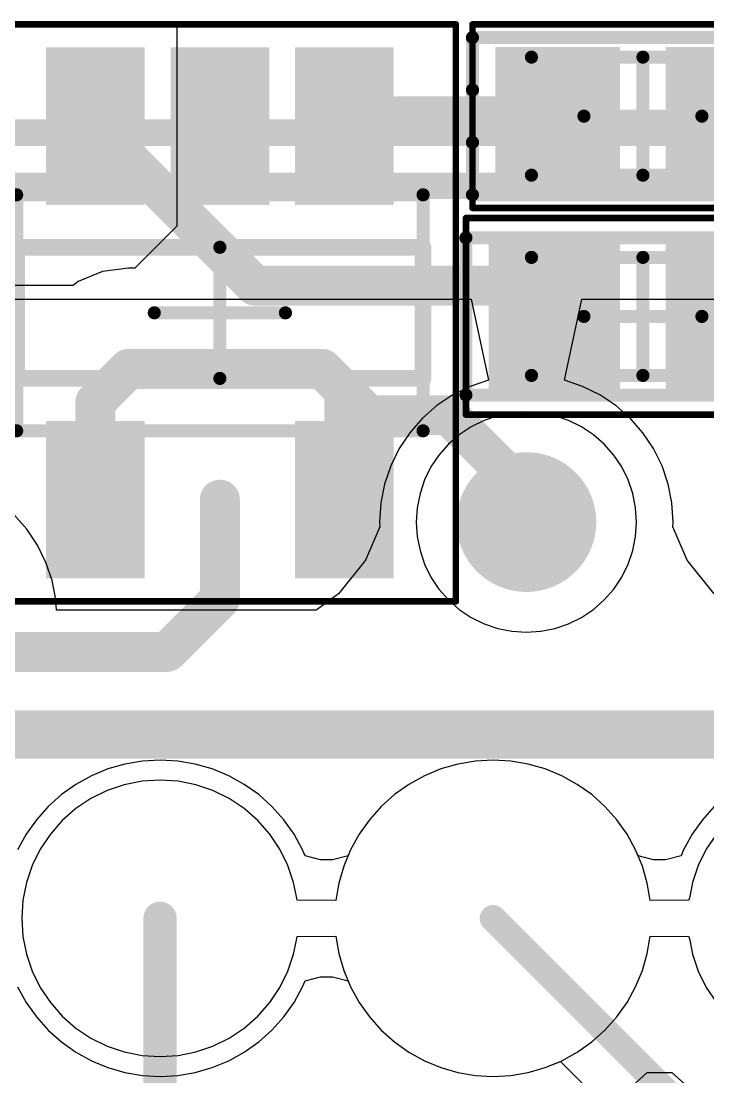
# Model space of a CAD drawing. Header units: millimetres. Extents: x 5.97 to 14.78, y 3.86 to 11.35.
# Drawn here: x 9.5833 to 9.7895, y 6.4324 to 6.7494 of the extents above; entities that cross this region are included whole.
import ezdxf

# ---------------------------------------------------------------- set-up
doc = ezdxf.new("R2010")
doc.units = ezdxf.units.MM
doc.header["$MEASUREMENT"] = 0
for name, color, linetype in [('BottomLayer', 5, 'Continuous'), ('Mechanical13', 56, 'Continuous'), ('Mechanical15', 56, 'Continuous'), ('MidLayer1', 16, 'Continuous'), ('MidLayer2', 76, 'Continuous'), ('MultiLayer', 9, 'Continuous'), ('TopLayer', 1, 'Continuous'), ('TopOverlay', 2, 'Continuous'), ('TopPaste', 8, 'Continuous'), ('TopSolder', 216, 'Continuous')]:
    doc.layers.add(name, color=color, linetype=linetype)

# ---------------------------------------------------------------- blocks, each defined once
blk = doc.blocks.new('0603R_131')
at = {"layer": 'Mechanical13', "const_width": 0.00394}
for points in [[(-0.03346, 0.01772), (0.03346, 0.01772)], [(-0.03346, -0.01772), (-0.03346, 0.01772)], [(0.03346, -0.01772), (0.03346, 0.01772)], [(-0.03346, -0.01772), (0.03346, -0.01772)]]:
    blk.add_lwpolyline(points, dxfattribs=at)
at = {"layer": 'Mechanical13', "const_width": 0.00197}
for points in [[(-0.03445, 0.01772, 1), (-0.03248, 0.01772, 1)], [(-0.03445, 0.01772, 1), (-0.03248, 0.01772, 1)], [(0.03248, 0.01772, 1), (0.03445, 0.01772, 1)], [(0.03248, 0.01772, 1), (0.03445, 0.01772, 1)], [(-0.03445, -0.01772, 1), (-0.03248, -0.01772, 1)], [(-0.03445, -0.01772, 1), (-0.03248, -0.01772, 1)], [(0.03248, -0.01772, 1), (0.03445, -0.01772, 1)], [(0.03248, -0.01772, 1), (0.03445, -0.01772, 1)]]:
    blk.add_lwpolyline(points, format="xyb", close=True, dxfattribs=at)
at = {"layer": 'Mechanical15'}
for points, const_width in [([(-0.05118, 0.02756), (0.05118, 0.02756)], 0.00197), ([(-0.05118, -0.02756), (-0.05118, 0.02756)], 0.00197), ([(0.05118, -0.02756), (0.05118, 0.02756)], 0.00197), ([(0, -0.01772), (0, 0.01772)], 0.00394), ([(-0.01772, 0), (0.01772, 0)], 0.00394), ([(-0.05118, -0.02756), (0.05118, -0.02756)], 0.00197)]:
    blk.add_lwpolyline(points, dxfattribs=dict(at, const_width=const_width))
for points, const_width in [([(-0.05167, 0.02756, 1), (-0.05069, 0.02756, 1)], 0.000984), ([(-0.05167, 0.02756, 1), (-0.05069, 0.02756, 1)], 0.000984), ([(0.05069, 0.02756, 1), (0.05167, 0.02756, 1)], 0.000984), ([(0.05069, 0.02756, 1), (0.05167, 0.02756, 1)], 0.000984), ([(-0.00098, 0.01772, 1), (0.00098, 0.01772, 1)], 0.00197), ([(-0.0187, 0, 1), (-0.01673, 0, 1)], 0.00197), ([(0.01673, 0, 1), (0.0187, 0, 1)], 0.00197), ([(-0.00098, -0.01772, 1), (0.00098, -0.01772, 1)], 0.00197), ([(-0.05167, -0.02756, 1), (-0.05069, -0.02756, 1)], 0.000984), ([(-0.05167, -0.02756, 1), (-0.05069, -0.02756, 1)], 0.000984), ([(0.05069, -0.02756, 1), (0.05167, -0.02756, 1)], 0.000984), ([(0.05069, -0.02756, 1), (0.05167, -0.02756, 1)], 0.000984)]:
    blk.add_lwpolyline(points, format="xyb", close=True, dxfattribs=dict(at, const_width=const_width))
at = {"layer": 'TopLayer'}
for points in [[(-0.00984, -0.01772), (-0.00984, 0.01772), (-0.04134, -0.01772), (-0.04134, 0.01772)], [(0.04134, -0.01772), (0.04134, 0.01772), (0.00984, -0.01772), (0.00984, 0.01772)]]:
    blk.add_solid(points, dxfattribs=at)
at = {"layer": 'TopOverlay', "const_width": 0.00394}
for points in [[(-0.05118, 0.02362), (0.05118, 0.02362)], [(-0.05118, 0.00787), (-0.05118, 0.02362)], [(0.05118, -0.02362), (0.05118, 0.02362)], [(-0.05118, -0.00787), (-0.05118, 0.00787)], [(-0.05118, -0.02362), (-0.05118, -0.00787)], [(-0.05118, -0.02362), (0.05118, -0.02362)]]:
    blk.add_lwpolyline(points, dxfattribs=at)
at = {"layer": 'TopOverlay', "const_width": 0.00197}
for points in [[(-0.05217, 0.02362, 1), (-0.0502, 0.02362, 1)], [(-0.05217, 0.02362, 1), (-0.0502, 0.02362, 1)], [(0.0502, 0.02362, 1), (0.05217, 0.02362, 1)], [(0.0502, 0.02362, 1), (0.05217, 0.02362, 1)], [(-0.05217, 0.00787, 1), (-0.0502, 0.00787, 1)], [(-0.05217, 0.00787, 1), (-0.0502, 0.00787, 1)], [(-0.05217, -0.00787, 1), (-0.0502, -0.00787, 1)], [(-0.05217, -0.00787, 1), (-0.0502, -0.00787, 1)], [(-0.05217, -0.02362, 1), (-0.0502, -0.02362, 1)], [(-0.05217, -0.02362, 1), (-0.0502, -0.02362, 1)], [(0.0502, -0.02362, 1), (0.05217, -0.02362, 1)], [(0.0502, -0.02362, 1), (0.05217, -0.02362, 1)]]:
    blk.add_lwpolyline(points, format="xyb", close=True, dxfattribs=at)
at = {"layer": 'TopPaste'}
for points in [[(-0.00684, -0.02072), (-0.00684, 0.02072), (-0.04434, -0.02072), (-0.04434, 0.02072)], [(0.04434, -0.02072), (0.04434, 0.02072), (0.00684, -0.02072), (0.00684, 0.02072)]]:
    blk.add_solid(points, dxfattribs=at)
at = {"layer": 'TopSolder'}
for points in [[(-0.00734, -0.02022), (-0.00734, 0.02022), (-0.04384, -0.02022), (-0.04384, 0.02022)], [(0.04384, -0.02022), (0.04384, 0.02022), (0.00734, -0.02022), (0.00734, 0.02022)]]:
    blk.add_solid(points, dxfattribs=at)
blk = doc.blocks.new('SOT_23_5_180')
at = {"layer": 'Mechanical13', "const_width": 0.00394}
for points in [[(-0.03543, 0.06102), (0.03543, 0.06102)], [(-0.03543, 0.06102), (-0.03543, -0.06102)], [(0.03543, 0.06102), (0.03543, -0.06102)], [(-0.03543, -0.06102), (0.03543, -0.06102)]]:
    blk.add_lwpolyline(points, dxfattribs=at)
at = {"layer": 'Mechanical13', "const_width": 0.00197}
for points in [[(-0.03642, 0.06102, 1), (-0.03445, 0.06102, 1)], [(-0.03642, 0.06102, 1), (-0.03445, 0.06102, 1)], [(0.03445, 0.06102, 1), (0.03642, 0.06102, 1)], [(0.03445, 0.06102, 1), (0.03642, 0.06102, 1)], [(-0.03642, -0.06102, 1), (-0.03445, -0.06102, 1)], [(-0.03642, -0.06102, 1), (-0.03445, -0.06102, 1)], [(0.03445, -0.06102, 1), (0.03642, -0.06102, 1)], [(0.03445, -0.06102, 1), (0.03642, -0.06102, 1)]]:
    blk.add_lwpolyline(points, format="xyb", close=True, dxfattribs=at)
at = {"layer": 'Mechanical15'}
for points, const_width in [([(-0.08661, 0.07087), (0.08661, 0.07087)], 0.00197), ([(-0.08661, 0.07087), (-0.08661, -0.07087)], 0.00197), ([(0.08661, 0.07087), (0.08661, -0.07087)], 0.00197), ([(0, 0.01969), (0, -0.01969)], 0.00394), ([(-0.01969, 0), (0.01969, 0)], 0.00394), ([(-0.08661, -0.07087), (0.08661, -0.07087)], 0.00197)]:
    blk.add_lwpolyline(points, dxfattribs=dict(at, const_width=const_width))
for points, const_width in [([(-0.08711, 0.07087, 1), (-0.08612, 0.07087, 1)], 0.000984), ([(-0.08711, 0.07087, 1), (-0.08612, 0.07087, 1)], 0.000984), ([(0.08612, 0.07087, 1), (0.08711, 0.07087, 1)], 0.000984), ([(0.08612, 0.07087, 1), (0.08711, 0.07087, 1)], 0.000984), ([(-0.00098, 0.01969, 1), (0.00098, 0.01969, 1)], 0.00197), ([(-0.02067, 0, 1), (-0.0187, 0, 1)], 0.00197), ([(0.0187, 0, 1), (0.02067, 0, 1)], 0.00197), ([(-0.00098, -0.01969, 1), (0.00098, -0.01969, 1)], 0.00197), ([(-0.08711, -0.07087, 1), (-0.08612, -0.07087, 1)], 0.000984), ([(-0.08711, -0.07087, 1), (-0.08612, -0.07087, 1)], 0.000984), ([(0.08612, -0.07087, 1), (0.08711, -0.07087, 1)], 0.000984), ([(0.08612, -0.07087, 1), (0.08711, -0.07087, 1)], 0.000984)]:
    blk.add_lwpolyline(points, format="xyb", close=True, dxfattribs=dict(at, const_width=const_width))
at = {"layer": 'TopLayer'}
for points in [[(-0.03543, 0.02559), (-0.03543, 0.04921), (-0.07677, 0.02559), (-0.07677, 0.04921)], [(0.07677, 0.02559), (0.07677, 0.04921), (0.03543, 0.02559), (0.03543, 0.04921)], [(-0.03543, -0.01181), (-0.03543, 0.01181), (-0.07677, -0.01181), (-0.07677, 0.01181)], [(-0.03543, -0.04921), (-0.03543, -0.02559), (-0.07677, -0.04921), (-0.07677, -0.02559)], [(0.07677, -0.04921), (0.07677, -0.02559), (0.03543, -0.04921), (0.03543, -0.02559)]]:
    blk.add_solid(points, dxfattribs=at)
at = {"layer": 'TopOverlay', "const_width": 0.005}
for points in [[(-0.01969, 0.06102), (-0.01969, -0.06102)], [(-0.01969, 0.06102), (0.01969, 0.06102)], [(0.01969, 0.06102), (0.01969, -0.06102)], [(-0.01969, -0.06102), (0.01969, -0.06102)]]:
    blk.add_lwpolyline(points, dxfattribs=at)
at = {"layer": 'TopOverlay', "const_width": 0.0025}
for points in [[(-0.02094, 0.06102, 1), (-0.01844, 0.06102, 1)], [(-0.02094, 0.06102, 1), (-0.01844, 0.06102, 1)], [(0.01843, 0.06102, 1), (0.02093, 0.06102, 1)], [(0.01843, 0.06102, 1), (0.02093, 0.06102, 1)], [(-0.02094, -0.06102, 1), (-0.01844, -0.06102, 1)], [(-0.02094, -0.06102, 1), (-0.01844, -0.06102, 1)], [(0.01843, -0.06102, 1), (0.02093, -0.06102, 1)], [(0.01843, -0.06102, 1), (0.02093, -0.06102, 1)]]:
    blk.add_lwpolyline(points, format="xyb", close=True, dxfattribs=at)
at = {"layer": 'TopPaste'}
for points in [[(-0.03243, 0.02259), (-0.03243, 0.05221), (-0.07977, 0.02259), (-0.07977, 0.05221)], [(0.07977, 0.02259), (0.07977, 0.05221), (0.03243, 0.02259), (0.03243, 0.05221)], [(-0.03243, -0.01481), (-0.03243, 0.01481), (-0.07977, -0.01481), (-0.07977, 0.01481)], [(-0.03243, -0.05221), (-0.03243, -0.02259), (-0.07977, -0.05221), (-0.07977, -0.02259)], [(0.07977, -0.05221), (0.07977, -0.02259), (0.03243, -0.05221), (0.03243, -0.02259)]]:
    blk.add_solid(points, dxfattribs=at)
at = {"layer": 'TopSolder'}
for points in [[(-0.03293, 0.02309), (-0.03293, 0.05171), (-0.07927, 0.02309), (-0.07927, 0.05171)], [(0.07927, 0.02309), (0.07927, 0.05171), (0.03293, 0.02309), (0.03293, 0.05171)], [(-0.03293, -0.01431), (-0.03293, 0.01431), (-0.07927, -0.01431), (-0.07927, 0.01431)], [(-0.03293, -0.05171), (-0.03293, -0.02309), (-0.07927, -0.05171), (-0.07927, -0.02309)], [(0.07927, -0.05171), (0.07927, -0.02309), (0.03293, -0.05171), (0.03293, -0.02309)]]:
    blk.add_solid(points, dxfattribs=at)
blk = doc.blocks.new('0603C_213')
at = {"layer": 'Mechanical13', "const_width": 0.00394}
for points in [[(-0.03346, 0.01772), (-0.03346, -0.01772)], [(0.03346, 0.01772), (-0.03346, 0.01772)], [(0.03346, 0.01772), (0.03346, -0.01772)], [(0.03346, -0.01772), (-0.03346, -0.01772)]]:
    blk.add_lwpolyline(points, dxfattribs=at)
at = {"layer": 'Mechanical13', "const_width": 0.00197}
for points in [[(-0.03445, 0.01772, 1), (-0.03248, 0.01772, 1)], [(-0.03445, 0.01772, 1), (-0.03248, 0.01772, 1)], [(0.03248, 0.01772, 1), (0.03445, 0.01772, 1)], [(0.03248, 0.01772, 1), (0.03445, 0.01772, 1)], [(-0.03445, -0.01772, 1), (-0.03248, -0.01772, 1)], [(-0.03445, -0.01772, 1), (-0.03248, -0.01772, 1)], [(0.03248, -0.01772, 1), (0.03445, -0.01772, 1)], [(0.03248, -0.01772, 1), (0.03445, -0.01772, 1)]]:
    blk.add_lwpolyline(points, format="xyb", close=True, dxfattribs=at)
at = {"layer": 'Mechanical15'}
for points, const_width in [([(-0.05315, 0.02953), (-0.05315, -0.02953)], 0.00197), ([(0.05315, 0.02953), (-0.05315, 0.02953)], 0.00197), ([(0.05315, 0.02953), (0.05315, -0.02953)], 0.00197), ([(0, 0.01772), (0, -0.01772)], 0.00394), ([(0.01772, 0), (-0.01772, 0)], 0.00394), ([(0.05315, -0.02953), (-0.05315, -0.02953)], 0.00197)]:
    blk.add_lwpolyline(points, dxfattribs=dict(at, const_width=const_width))
for points, const_width in [([(-0.05364, 0.02953, 1), (-0.05266, 0.02953, 1)], 0.000984), ([(-0.05364, 0.02953, 1), (-0.05266, 0.02953, 1)], 0.000984), ([(0.05266, 0.02953, 1), (0.05364, 0.02953, 1)], 0.000984), ([(0.05266, 0.02953, 1), (0.05364, 0.02953, 1)], 0.000984), ([(-0.00098, 0.01772, 1), (0.00098, 0.01772, 1)], 0.00197), ([(-0.0187, 0, 1), (-0.01673, 0, 1)], 0.00197), ([(0.01673, 0, 1), (0.0187, 0, 1)], 0.00197), ([(-0.00098, -0.01772, 1), (0.00098, -0.01772, 1)], 0.00197), ([(-0.05364, -0.02953, 1), (-0.05266, -0.02953, 1)], 0.000984), ([(-0.05364, -0.02953, 1), (-0.05266, -0.02953, 1)], 0.000984), ([(0.05266, -0.02953, 1), (0.05364, -0.02953, 1)], 0.000984), ([(0.05266, -0.02953, 1), (0.05364, -0.02953, 1)], 0.000984)]:
    blk.add_lwpolyline(points, format="xyb", close=True, dxfattribs=dict(at, const_width=const_width))
at = {"layer": 'TopLayer'}
for points in [[(-0.00984, -0.0187), (-0.00984, 0.0187), (-0.04331, -0.0187), (-0.04331, 0.0187)], [(0.04331, -0.0187), (0.04331, 0.0187), (0.00984, -0.0187), (0.00984, 0.0187)]]:
    blk.add_solid(points, dxfattribs=at)
at = {"layer": 'TopOverlay', "const_width": 0.00394}
for points in [[(0.05315, 0.02362), (-0.05315, 0.02362)], [(-0.05315, 0.02362), (-0.05315, -0.02362)], [(0.05315, 0.02362), (0.05315, -0.02362)], [(0.05315, -0.02362), (-0.05315, -0.02362)]]:
    blk.add_lwpolyline(points, dxfattribs=at)
at = {"layer": 'TopOverlay', "const_width": 0.00197}
for points in [[(-0.05413, 0.02362, 1), (-0.05217, 0.02362, 1)], [(-0.05413, 0.02362, 1), (-0.05217, 0.02362, 1)], [(0.05217, 0.02362, 1), (0.05413, 0.02362, 1)], [(0.05217, 0.02362, 1), (0.05413, 0.02362, 1)], [(-0.05413, -0.02362, 1), (-0.05217, -0.02362, 1)], [(-0.05413, -0.02362, 1), (-0.05217, -0.02362, 1)], [(0.05217, -0.02362, 1), (0.05413, -0.02362, 1)], [(0.05217, -0.02362, 1), (0.05413, -0.02362, 1)]]:
    blk.add_lwpolyline(points, format="xyb", close=True, dxfattribs=at)
at = {"layer": 'TopPaste'}
for points in [[(-0.00684, -0.0217), (-0.00684, 0.0217), (-0.04631, -0.0217), (-0.04631, 0.0217)], [(0.04631, -0.0217), (0.04631, 0.0217), (0.00684, -0.0217), (0.00684, 0.0217)]]:
    blk.add_solid(points, dxfattribs=at)
at = {"layer": 'TopSolder'}
for points in [[(-0.00734, -0.0212), (-0.00734, 0.0212), (-0.04581, -0.0212), (-0.04581, 0.0212)], [(0.04581, -0.0212), (0.04581, 0.0212), (0.00734, -0.0212), (0.00734, 0.0212)]]:
    blk.add_solid(points, dxfattribs=at)

msp = doc.modelspace()

# ---------------------------------------------------------------- linework, layer by layer
at = {"layer": 'BottomLayer'}
for p, q in [((8.94236, 6.66589), (9.71839, 6.66589)), ((9.71839, 6.66589), (9.72359, 6.64158)), ((9.74641, 6.64158), (9.75161, 6.66589)), ((9.75161, 6.66589), (9.79685, 6.66589)), ((9.71813, 6.63973), (9.71295, 6.63718)), ((9.72359, 6.64158), (9.71813, 6.63973)), ((9.75187, 6.63973), (9.74641, 6.64158)), ((9.75705, 6.63718), (9.75187, 6.63973)), ((9.71295, 6.63718), (9.70816, 6.63397)), ((9.76184, 6.63397), (9.75705, 6.63718)), ((9.70816, 6.63397), (9.70382, 6.63017)), ((9.76618, 6.63017), (9.76184, 6.63397)), ((9.70382, 6.63017), (9.70002, 6.62583)), ((9.76998, 6.62583), (9.76618, 6.63017)), ((9.70002, 6.62583), (9.69681, 6.62104)), ((9.77319, 6.62104), (9.76998, 6.62583)), ((9.69681, 6.62104), (9.69426, 6.61587)), ((9.77574, 6.61587), (9.77319, 6.62104)), ((9.69426, 6.61587), (9.69241, 6.6104)), ((9.77759, 6.6104), (9.77574, 6.61587)), ((9.69241, 6.6104), (9.69128, 6.60475)), ((9.77872, 6.60475), (9.77759, 6.6104)), ((9.69128, 6.60475), (9.69091, 6.59899)), ((9.77909, 6.59899), (9.77872, 6.60475)), ((9.58498, 6.59684), (9.58118, 6.60118)), ((9.691, 6.59758), (9.68669, 6.58753)), ((9.69091, 6.59899), (9.691, 6.59758)), ((9.779, 6.59758), (9.77909, 6.59899)), ((9.78331, 6.58753), (9.779, 6.59758)), ((9.58819, 6.59205), (9.58498, 6.59684)), ((9.59074, 6.58687), (9.58819, 6.59205)), ((9.59259, 6.58141), (9.59074, 6.58687)), ((9.68669, 6.58753), (9.67859, 6.57747)), ((9.79141, 6.57747), (9.78331, 6.58753)), ((9.59372, 6.57576), (9.59259, 6.58141)), ((9.59393, 6.57258), (9.59372, 6.57576)), ((9.67859, 6.57747), (9.67213, 6.57275)), ((9.67174, 6.57258), (9.59393, 6.57258)), ((9.67213, 6.57275), (9.67174, 6.57258)), ((9.76656, 6.42936), (9.77132, 6.43368)), ((9.77132, 6.43368), (9.77868, 6.43368)), ((9.77868, 6.43368), (9.78344, 6.42936))]:
    msp.add_line(p, q, dxfattribs=at)
for points, const_width in [([(8.76249, 6.71596), (10.0099, 6.71596)], 0.008), ([(8.75303, 6.69996), (10.01653, 6.69996)], 0.008), ([(9.50442, 6.5355), (9.86125, 6.5355)], 0.014), ([(9.625, 6.18803), (9.625, 6.48)], 0.01)]:
    msp.add_lwpolyline(points, dxfattribs=dict(at, const_width=const_width))
for points, const_width in [([(9.728, 6.59899, 1), (9.742, 6.59899, 1)], 0.014), ([(9.6225, 6.48, 1), (9.6275, 6.48, 1)], 0.005)]:
    msp.add_lwpolyline(points, format="xyb", close=True, dxfattribs=dict(at, const_width=const_width))
at = {"layer": 'MidLayer1'}
for p, q in [((9.72234, 6.62954), (9.71846, 6.62763)), ((9.72644, 6.63093), (9.72234, 6.62954)), ((9.73068, 6.63178), (9.72644, 6.63093)), ((9.735, 6.63206), (9.73068, 6.63178)), ((9.73932, 6.63178), (9.735, 6.63206)), ((9.74356, 6.63093), (9.73932, 6.63178)), ((9.74766, 6.62954), (9.74356, 6.63093)), ((9.75154, 6.62763), (9.74766, 6.62954)), ((9.71846, 6.62763), (9.71487, 6.62523)), ((9.75513, 6.62523), (9.75154, 6.62763)), ((9.71487, 6.62523), (9.71162, 6.62238)), ((9.75838, 6.62238), (9.75513, 6.62523)), ((9.71162, 6.62238), (9.70876, 6.61912)), ((9.76124, 6.61912), (9.75838, 6.62238)), ((9.70876, 6.61912), (9.70636, 6.61553)), ((9.76364, 6.61553), (9.76124, 6.61912)), ((9.70636, 6.61553), (9.70445, 6.61165)), ((9.76555, 6.61165), (9.76364, 6.61553)), ((9.70445, 6.61165), (9.70306, 6.60755)), ((9.76694, 6.60755), (9.76555, 6.61165)), ((9.70306, 6.60755), (9.70221, 6.60331)), ((9.76779, 6.60331), (9.76694, 6.60755)), ((9.70221, 6.60331), (9.70193, 6.59899)), ((9.76807, 6.59899), (9.76779, 6.60331)), ((9.70193, 6.59899), (9.70221, 6.59467)), ((9.76779, 6.59467), (9.76807, 6.59899)), ((9.70221, 6.59467), (9.70306, 6.59043)), ((9.76694, 6.59043), (9.76779, 6.59467)), ((9.70306, 6.59043), (9.70445, 6.58634)), ((9.76555, 6.58634), (9.76694, 6.59043)), ((9.70445, 6.58634), (9.70636, 6.58246)), ((9.76364, 6.58246), (9.76555, 6.58634)), ((9.70636, 6.58246), (9.70876, 6.57886)), ((9.76124, 6.57886), (9.76364, 6.58246)), ((9.70876, 6.57886), (9.71162, 6.57561)), ((9.75838, 6.57561), (9.76124, 6.57886)), ((9.71162, 6.57561), (9.71487, 6.57275)), ((9.75513, 6.57275), (9.75838, 6.57561)), ((9.71487, 6.57275), (9.71846, 6.57035)), ((9.75154, 6.57035), (9.75513, 6.57275)), ((9.71846, 6.57035), (9.72234, 6.56844)), ((9.74766, 6.56844), (9.75154, 6.57035)), ((9.72234, 6.56844), (9.72644, 6.56705)), ((9.72644, 6.56705), (9.73068, 6.5662)), ((9.73068, 6.5662), (9.735, 6.56592)), ((9.735, 6.56592), (9.73932, 6.5662)), ((9.73932, 6.5662), (9.74356, 6.56705)), ((9.74356, 6.56705), (9.74766, 6.56844)), ((9.70931, 6.52484), (9.70439, 6.5228)), ((9.71443, 6.52632), (9.70931, 6.52484)), ((9.71968, 6.52721), (9.71443, 6.52632)), ((9.725, 6.52751), (9.71968, 6.52721)), ((9.73032, 6.52721), (9.725, 6.52751)), ((9.73557, 6.52632), (9.73032, 6.52721)), ((9.74069, 6.52484), (9.73557, 6.52632)), ((9.74561, 6.5228), (9.74069, 6.52484)), ((9.625, 6.52152), (9.61958, 6.52117)), ((9.63042, 6.52117), (9.625, 6.52152)), ((9.70439, 6.5228), (9.69972, 6.52023)), ((9.75028, 6.52023), (9.74561, 6.5228)), ((9.60911, 6.51836), (9.60424, 6.51596)), ((9.61425, 6.52011), (9.60911, 6.51836)), ((9.61958, 6.52117), (9.61425, 6.52011)), ((9.63575, 6.52011), (9.63042, 6.52117)), ((9.64089, 6.51836), (9.63575, 6.52011)), ((9.64576, 6.51596), (9.64089, 6.51836)), ((9.69972, 6.52023), (9.69538, 6.51714)), ((9.75462, 6.51714), (9.75028, 6.52023)), ((9.60424, 6.51596), (9.59972, 6.51294)), ((9.65028, 6.51294), (9.64576, 6.51596)), ((9.69538, 6.51714), (9.69141, 6.51359)), ((9.75859, 6.51359), (9.75462, 6.51714)), ((9.59972, 6.51294), (9.59564, 6.50936)), ((9.65436, 6.50936), (9.65028, 6.51294)), ((9.69141, 6.51359), (9.68786, 6.50962)), ((9.76214, 6.50962), (9.75859, 6.51359)), ((9.59564, 6.50936), (9.59206, 6.50528)), ((9.65794, 6.50528), (9.65436, 6.50936)), ((9.68786, 6.50962), (9.68477, 6.50528)), ((9.76523, 6.50528), (9.76214, 6.50962)), ((9.59206, 6.50528), (9.58904, 6.50076)), ((9.66096, 6.50076), (9.65794, 6.50528)), ((9.68477, 6.50528), (9.6822, 6.50061)), ((9.7678, 6.50061), (9.76523, 6.50528)), ((9.79206, 6.50528), (9.78904, 6.50076)), ((9.58904, 6.50076), (9.58664, 6.49589)), ((9.66336, 6.49589), (9.66096, 6.50076)), ((9.6822, 6.50061), (9.68016, 6.49569)), ((9.76984, 6.49569), (9.7678, 6.50061)), ((9.78904, 6.50076), (9.78664, 6.49589)), ((9.58664, 6.49589), (9.58489, 6.49075)), ((9.66511, 6.49075), (9.66336, 6.49589)), ((9.68016, 6.49569), (9.67868, 6.49057)), ((9.77132, 6.49057), (9.76984, 6.49569)), ((9.78664, 6.49589), (9.78489, 6.49075)), ((9.58489, 6.49075), (9.58383, 6.48542)), ((9.66595, 6.48653), (9.66511, 6.49075)), ((9.67868, 6.49057), (9.678, 6.48655)), ((9.772, 6.48655), (9.77132, 6.49057)), ((9.78489, 6.49075), (9.78405, 6.48653)), ((9.58383, 6.48542), (9.58348, 6.48)), ((9.66617, 6.48542), (9.66595, 6.48653)), ((9.67779, 6.48532), (9.66617, 6.48542)), ((9.678, 6.48655), (9.67779, 6.48532)), ((9.77221, 6.48532), (9.772, 6.48655)), ((9.78383, 6.48542), (9.77221, 6.48532)), ((9.78405, 6.48653), (9.78383, 6.48542)), ((9.58348, 6.48), (9.58383, 6.47458)), ((9.58383, 6.47458), (9.58489, 6.46925)), ((9.66595, 6.47347), (9.66617, 6.47458)), ((9.66617, 6.47458), (9.67779, 6.47468)), ((9.67779, 6.47468), (9.678, 6.47345)), ((9.772, 6.47345), (9.77221, 6.47468)), ((9.77221, 6.47468), (9.78383, 6.47458)), ((9.78383, 6.47458), (9.78405, 6.47347)), ((9.66511, 6.46925), (9.66595, 6.47347)), ((9.678, 6.47345), (9.67868, 6.46943)), ((9.77132, 6.46943), (9.772, 6.47345)), ((9.78405, 6.47347), (9.78489, 6.46925)), ((9.58489, 6.46925), (9.58664, 6.46411)), ((9.66336, 6.46411), (9.66511, 6.46925)), ((9.67868, 6.46943), (9.68016, 6.46431)), ((9.76984, 6.46431), (9.77132, 6.46943)), ((9.78489, 6.46925), (9.78664, 6.46411)), ((9.58664, 6.46411), (9.58904, 6.45924)), ((9.66096, 6.45924), (9.66336, 6.46411)), ((9.68016, 6.46431), (9.6822, 6.45939)), ((9.7678, 6.45939), (9.76984, 6.46431)), ((9.78664, 6.46411), (9.78904, 6.45924)), ((9.58904, 6.45924), (9.59206, 6.45472)), ((9.65794, 6.45472), (9.66096, 6.45924)), ((9.6822, 6.45939), (9.68477, 6.45472)), ((9.76523, 6.45472), (9.7678, 6.45939)), ((9.78904, 6.45924), (9.79206, 6.45472)), ((9.59206, 6.45472), (9.59564, 6.45064)), ((9.65436, 6.45064), (9.65794, 6.45472)), ((9.68477, 6.45472), (9.68786, 6.45038)), ((9.76214, 6.45038), (9.76523, 6.45472)), ((9.59564, 6.45064), (9.59972, 6.44706)), ((9.65028, 6.44706), (9.65436, 6.45064)), ((9.68786, 6.45038), (9.69141, 6.44641)), ((9.75859, 6.44641), (9.76214, 6.45038)), ((9.59972, 6.44706), (9.60424, 6.44404)), ((9.64576, 6.44404), (9.65028, 6.44706)), ((9.69141, 6.44641), (9.69538, 6.44286)), ((9.75462, 6.44286), (9.75859, 6.44641)), ((9.60424, 6.44404), (9.60911, 6.44164)), ((9.64089, 6.44164), (9.64576, 6.44404)), ((9.69538, 6.44286), (9.69972, 6.43977)), ((9.75028, 6.43977), (9.75462, 6.44286)), ((9.60911, 6.44164), (9.61425, 6.43989)), ((9.61425, 6.43989), (9.61958, 6.43883)), ((9.63042, 6.43883), (9.63575, 6.43989)), ((9.63575, 6.43989), (9.64089, 6.44164)), ((9.69972, 6.43977), (9.70439, 6.4372)), ((9.74561, 6.4372), (9.75028, 6.43977)), ((9.61958, 6.43883), (9.625, 6.43848)), ((9.625, 6.43848), (9.63042, 6.43883)), ((9.70439, 6.4372), (9.70931, 6.43516)), ((9.74069, 6.43516), (9.74561, 6.4372)), ((9.70931, 6.43516), (9.71443, 6.43368)), ((9.71443, 6.43368), (9.71968, 6.43279)), ((9.71968, 6.43279), (9.725, 6.43249)), ((9.725, 6.43249), (9.73032, 6.43279)), ((9.73032, 6.43279), (9.73557, 6.43368)), ((9.73557, 6.43368), (9.74069, 6.43516))]:
    msp.add_line(p, q, dxfattribs=at)
at = {"layer": 'MidLayer1', "const_width": 0.021}
msp.add_lwpolyline([(9.7245, 6.59899, 1), (9.7455, 6.59899, 1)], format="xyb", close=True, dxfattribs=at)
at = {"layer": 'MidLayer2'}
for p, q in [((9.60931, 6.52484), (9.60439, 6.5228)), ((9.61443, 6.52632), (9.60931, 6.52484)), ((9.61968, 6.52721), (9.61443, 6.52632)), ((9.625, 6.52751), (9.61968, 6.52721)), ((9.63032, 6.52721), (9.625, 6.52751)), ((9.63557, 6.52632), (9.63032, 6.52721)), ((9.64069, 6.52484), (9.63557, 6.52632)), ((9.64561, 6.5228), (9.64069, 6.52484)), ((9.70931, 6.52484), (9.70439, 6.5228)), ((9.71443, 6.52632), (9.70931, 6.52484)), ((9.71968, 6.52721), (9.71443, 6.52632)), ((9.725, 6.52751), (9.71968, 6.52721)), ((9.73032, 6.52721), (9.725, 6.52751)), ((9.73557, 6.52632), (9.73032, 6.52721)), ((9.74069, 6.52484), (9.73557, 6.52632)), ((9.74561, 6.5228), (9.74069, 6.52484)), ((9.60439, 6.5228), (9.59972, 6.52023)), ((9.65028, 6.52023), (9.64561, 6.5228)), ((9.70439, 6.5228), (9.69972, 6.52023)), ((9.75028, 6.52023), (9.74561, 6.5228)), ((9.59972, 6.52023), (9.59538, 6.51714)), ((9.65462, 6.51714), (9.65028, 6.52023)), ((9.69972, 6.52023), (9.69538, 6.51714)), ((9.75462, 6.51714), (9.75028, 6.52023)), ((9.59538, 6.51714), (9.59141, 6.51359)), ((9.65859, 6.51359), (9.65462, 6.51714)), ((9.69538, 6.51714), (9.69141, 6.51359)), ((9.75859, 6.51359), (9.75462, 6.51714)), ((9.59141, 6.51359), (9.58786, 6.50962)), ((9.66214, 6.50962), (9.65859, 6.51359)), ((9.69141, 6.51359), (9.68786, 6.50962)), ((9.76214, 6.50962), (9.75859, 6.51359)), ((9.79141, 6.51359), (9.78786, 6.50962)), ((9.58786, 6.50962), (9.58477, 6.50528)), ((9.66523, 6.50528), (9.66214, 6.50962)), ((9.68786, 6.50962), (9.68477, 6.50528)), ((9.76523, 6.50528), (9.76214, 6.50962)), ((9.78786, 6.50962), (9.78477, 6.50528)), ((9.58477, 6.50528), (9.5822, 6.50061)), ((9.6678, 6.50061), (9.66523, 6.50528)), ((9.68477, 6.50528), (9.6822, 6.50061)), ((9.7678, 6.50061), (9.76523, 6.50528)), ((9.78477, 6.50528), (9.7822, 6.50061)), ((9.66856, 6.49878), (9.6678, 6.50061)), ((9.6822, 6.50061), (9.68144, 6.49878)), ((9.76856, 6.49878), (9.7678, 6.50061)), ((9.7822, 6.50061), (9.78144, 6.49878)), ((9.67319, 6.49755), (9.66856, 6.49878)), ((9.67681, 6.49755), (9.67319, 6.49755)), ((9.68144, 6.49878), (9.67681, 6.49755)), ((9.77319, 6.49755), (9.76856, 6.49878)), ((9.77681, 6.49755), (9.77319, 6.49755)), ((9.78144, 6.49878), (9.77681, 6.49755)), ((9.66856, 6.46122), (9.67319, 6.46245)), ((9.67319, 6.46245), (9.67681, 6.46245)), ((9.67681, 6.46245), (9.68144, 6.46122)), ((9.5822, 6.45939), (9.58477, 6.45472)), ((9.66523, 6.45472), (9.6678, 6.45939)), ((9.6678, 6.45939), (9.66856, 6.46122)), ((9.68144, 6.46122), (9.6822, 6.45939)), ((9.6822, 6.45939), (9.68477, 6.45472)), ((9.58477, 6.45472), (9.58786, 6.45038)), ((9.66214, 6.45038), (9.66523, 6.45472)), ((9.68477, 6.45472), (9.68786, 6.45038)), ((9.58786, 6.45038), (9.59141, 6.44641)), ((9.65859, 6.44641), (9.66214, 6.45038)), ((9.68786, 6.45038), (9.69141, 6.44641)), ((9.59141, 6.44641), (9.59538, 6.44286)), ((9.65462, 6.44286), (9.65859, 6.44641)), ((9.69141, 6.44641), (9.69538, 6.44286)), ((9.59538, 6.44286), (9.59972, 6.43977)), ((9.65028, 6.43977), (9.65462, 6.44286)), ((9.69538, 6.44286), (9.69972, 6.43977)), ((9.59972, 6.43977), (9.60439, 6.4372)), ((9.64561, 6.4372), (9.65028, 6.43977)), ((9.69972, 6.43977), (9.70439, 6.4372)), ((9.60439, 6.4372), (9.60931, 6.43516)), ((9.64069, 6.43516), (9.64561, 6.4372)), ((9.70439, 6.4372), (9.70931, 6.43516)), ((9.74069, 6.43516), (9.74523, 6.43704)), ((9.74523, 6.43704), (9.77863, 6.40363)), ((9.60931, 6.43516), (9.61443, 6.43368)), ((9.61443, 6.43368), (9.61968, 6.43279)), ((9.61968, 6.43279), (9.625, 6.43249)), ((9.625, 6.43249), (9.63032, 6.43279)), ((9.63032, 6.43279), (9.63557, 6.43368)), ((9.63557, 6.43368), (9.64069, 6.43516)), ((9.70931, 6.43516), (9.71443, 6.43368)), ((9.71443, 6.43368), (9.71968, 6.43279)), ((9.71968, 6.43279), (9.725, 6.43249)), ((9.725, 6.43249), (9.73032, 6.43279)), ((9.73032, 6.43279), (9.73557, 6.43368)), ((9.73557, 6.43368), (9.74069, 6.43516))]:
    msp.add_line(p, q, dxfattribs=at)
for points, const_width in [([(9.7245, 6.59899, 1), (9.7455, 6.59899, 1)], 0.021), ([(9.723, 6.48, 1), (9.727, 6.48, 1)], 0.004)]:
    msp.add_lwpolyline(points, format="xyb", close=True, dxfattribs=dict(at, const_width=const_width))
at = {"layer": 'MidLayer2', "const_width": 0.008}
msp.add_lwpolyline([(9.725, 6.48), (9.79, 6.415)], dxfattribs=at)
at = {"layer": 'MultiLayer', "const_width": 0.021}
msp.add_lwpolyline([(9.7245, 6.59899, 1), (9.7455, 6.59899, 1)], format="xyb", close=True, dxfattribs=at)
at = {"layer": 'TopLayer'}
for p, q in [((9.50188, 6.74782), (9.63, 6.74782)), ((9.63, 6.74782), (9.63, 6.68782)), ((9.63, 6.68782), (9.61744, 6.67526)), ((9.60773, 6.67423), (9.60043, 6.6712)), ((9.61556, 6.67526), (9.60773, 6.67423)), ((9.61744, 6.67526), (9.61556, 6.67526)), ((9.60043, 6.6712), (9.59886, 6.67)), ((9.59886, 6.67), (9.50092, 6.67))]:
    msp.add_line(p, q, dxfattribs=at)
for points, const_width in [([(9.68036, 6.71793), (9.68331, 6.72088)], 0.012), ([(9.68331, 6.72088), (9.74441, 6.72088)], 0.012), ([(9.60556, 6.71793), (9.65348, 6.67)], 0.012), ([(9.65348, 6.67), (9.73417, 6.67)], 0.012), ([(9.73417, 6.67), (9.74343, 6.66075)], 0.012), ([(9.60556, 6.635), (9.61556, 6.645)], 0.012), ([(9.61556, 6.645), (9.67372, 6.645)], 0.012), ([(9.67372, 6.645), (9.68036, 6.63836)], 0.012), ([(9.68036, 6.63836), (9.68763, 6.63109)], 0.012), ([(9.68036, 6.60572), (9.68036, 6.63836)], 0.012), ([(9.60556, 6.60572), (9.60556, 6.635)], 0.012), ([(9.68763, 6.63109), (9.71166, 6.63109)], 0.012), ([(9.71166, 6.63109), (9.735, 6.60775)], 0.012), ([(9.735, 6.59899), (9.735, 6.60775)], 0.012), ([(9.64296, 6.57582), (9.64296, 6.60572)], 0.012), ([(9.62714, 6.56), (9.64296, 6.57582)], 0.012), ([(9.57, 6.56), (9.62714, 6.56)], 0.012), ([(9.27793, 6.53293), (9.81488, 6.53293)], 0.01)]:
    msp.add_lwpolyline(points, dxfattribs=dict(at, const_width=const_width))
for points, const_width in [([(9.68031, 6.72088, 1), (9.68631, 6.72088, 1)], 0.006), ([(9.68031, 6.72088, 1), (9.68631, 6.72088, 1)], 0.006), ([(9.74141, 6.72088, 1), (9.74741, 6.72088, 1)], 0.006), ([(9.60256, 6.71793, 1), (9.60856, 6.71793, 1)], 0.006), ([(9.67736, 6.71793, 1), (9.68336, 6.71793, 1)], 0.006), ([(9.65048, 6.67, 1), (9.65648, 6.67, 1)], 0.006), ([(9.65048, 6.67, 1), (9.65648, 6.67, 1)], 0.006), ([(9.73117, 6.67, 1), (9.73717, 6.67, 1)], 0.006), ([(9.73117, 6.67, 1), (9.73717, 6.67, 1)], 0.006), ([(9.74043, 6.66075, 1), (9.74643, 6.66075, 1)], 0.006), ([(9.61256, 6.645, 1), (9.61856, 6.645, 1)], 0.006), ([(9.61256, 6.645, 1), (9.61856, 6.645, 1)], 0.006), ([(9.67072, 6.645, 1), (9.67672, 6.645, 1)], 0.006), ([(9.67072, 6.645, 1), (9.67672, 6.645, 1)], 0.006), ([(9.67736, 6.63836, 1), (9.68336, 6.63836, 1)], 0.006), ([(9.67736, 6.63836, 1), (9.68336, 6.63836, 1)], 0.006), ([(9.67736, 6.63836, 1), (9.68336, 6.63836, 1)], 0.006), ([(9.60256, 6.635, 1), (9.60856, 6.635, 1)], 0.006), ([(9.60256, 6.635, 1), (9.60856, 6.635, 1)], 0.006), ([(9.68463, 6.63109, 1), (9.69063, 6.63109, 1)], 0.006), ([(9.68463, 6.63109, 1), (9.69063, 6.63109, 1)], 0.006), ([(9.70866, 6.63109, 1), (9.71466, 6.63109, 1)], 0.006), ([(9.70866, 6.63109, 1), (9.71466, 6.63109, 1)], 0.006), ([(9.732, 6.60775, 1), (9.738, 6.60775, 1)], 0.006), ([(9.732, 6.60775, 1), (9.738, 6.60775, 1)], 0.006), ([(9.60256, 6.60572, 1), (9.60856, 6.60572, 1)], 0.006), ([(9.63996, 6.60572, 1), (9.64596, 6.60572, 1)], 0.006), ([(9.67736, 6.60572, 1), (9.68336, 6.60572, 1)], 0.006), ([(9.728, 6.59899, 1), (9.742, 6.59899, 1)], 0.014), ([(9.732, 6.59899, 1), (9.738, 6.59899, 1)], 0.006), ([(9.63996, 6.57582, 1), (9.64596, 6.57582, 1)], 0.006), ([(9.63996, 6.57582, 1), (9.64596, 6.57582, 1)], 0.006), ([(9.62414, 6.56, 1), (9.63014, 6.56, 1)], 0.006), ([(9.62414, 6.56, 1), (9.63014, 6.56, 1)], 0.006)]:
    msp.add_lwpolyline(points, format="xyb", close=True, dxfattribs=dict(at, const_width=const_width))

# ---------------------------------------------------------------- block references
for name, p, rotation in [('SOT_23_5_180', (9.64296, 6.66182), 270), ('0603R_131', (9.77, 6.72088), 360), ('0603C_213', (9.77, 6.66075), 180)]:
    msp.add_blockref(name, p, dxfattribs=dict(rotation=rotation))

doc.saveas('drawing.dxf')
